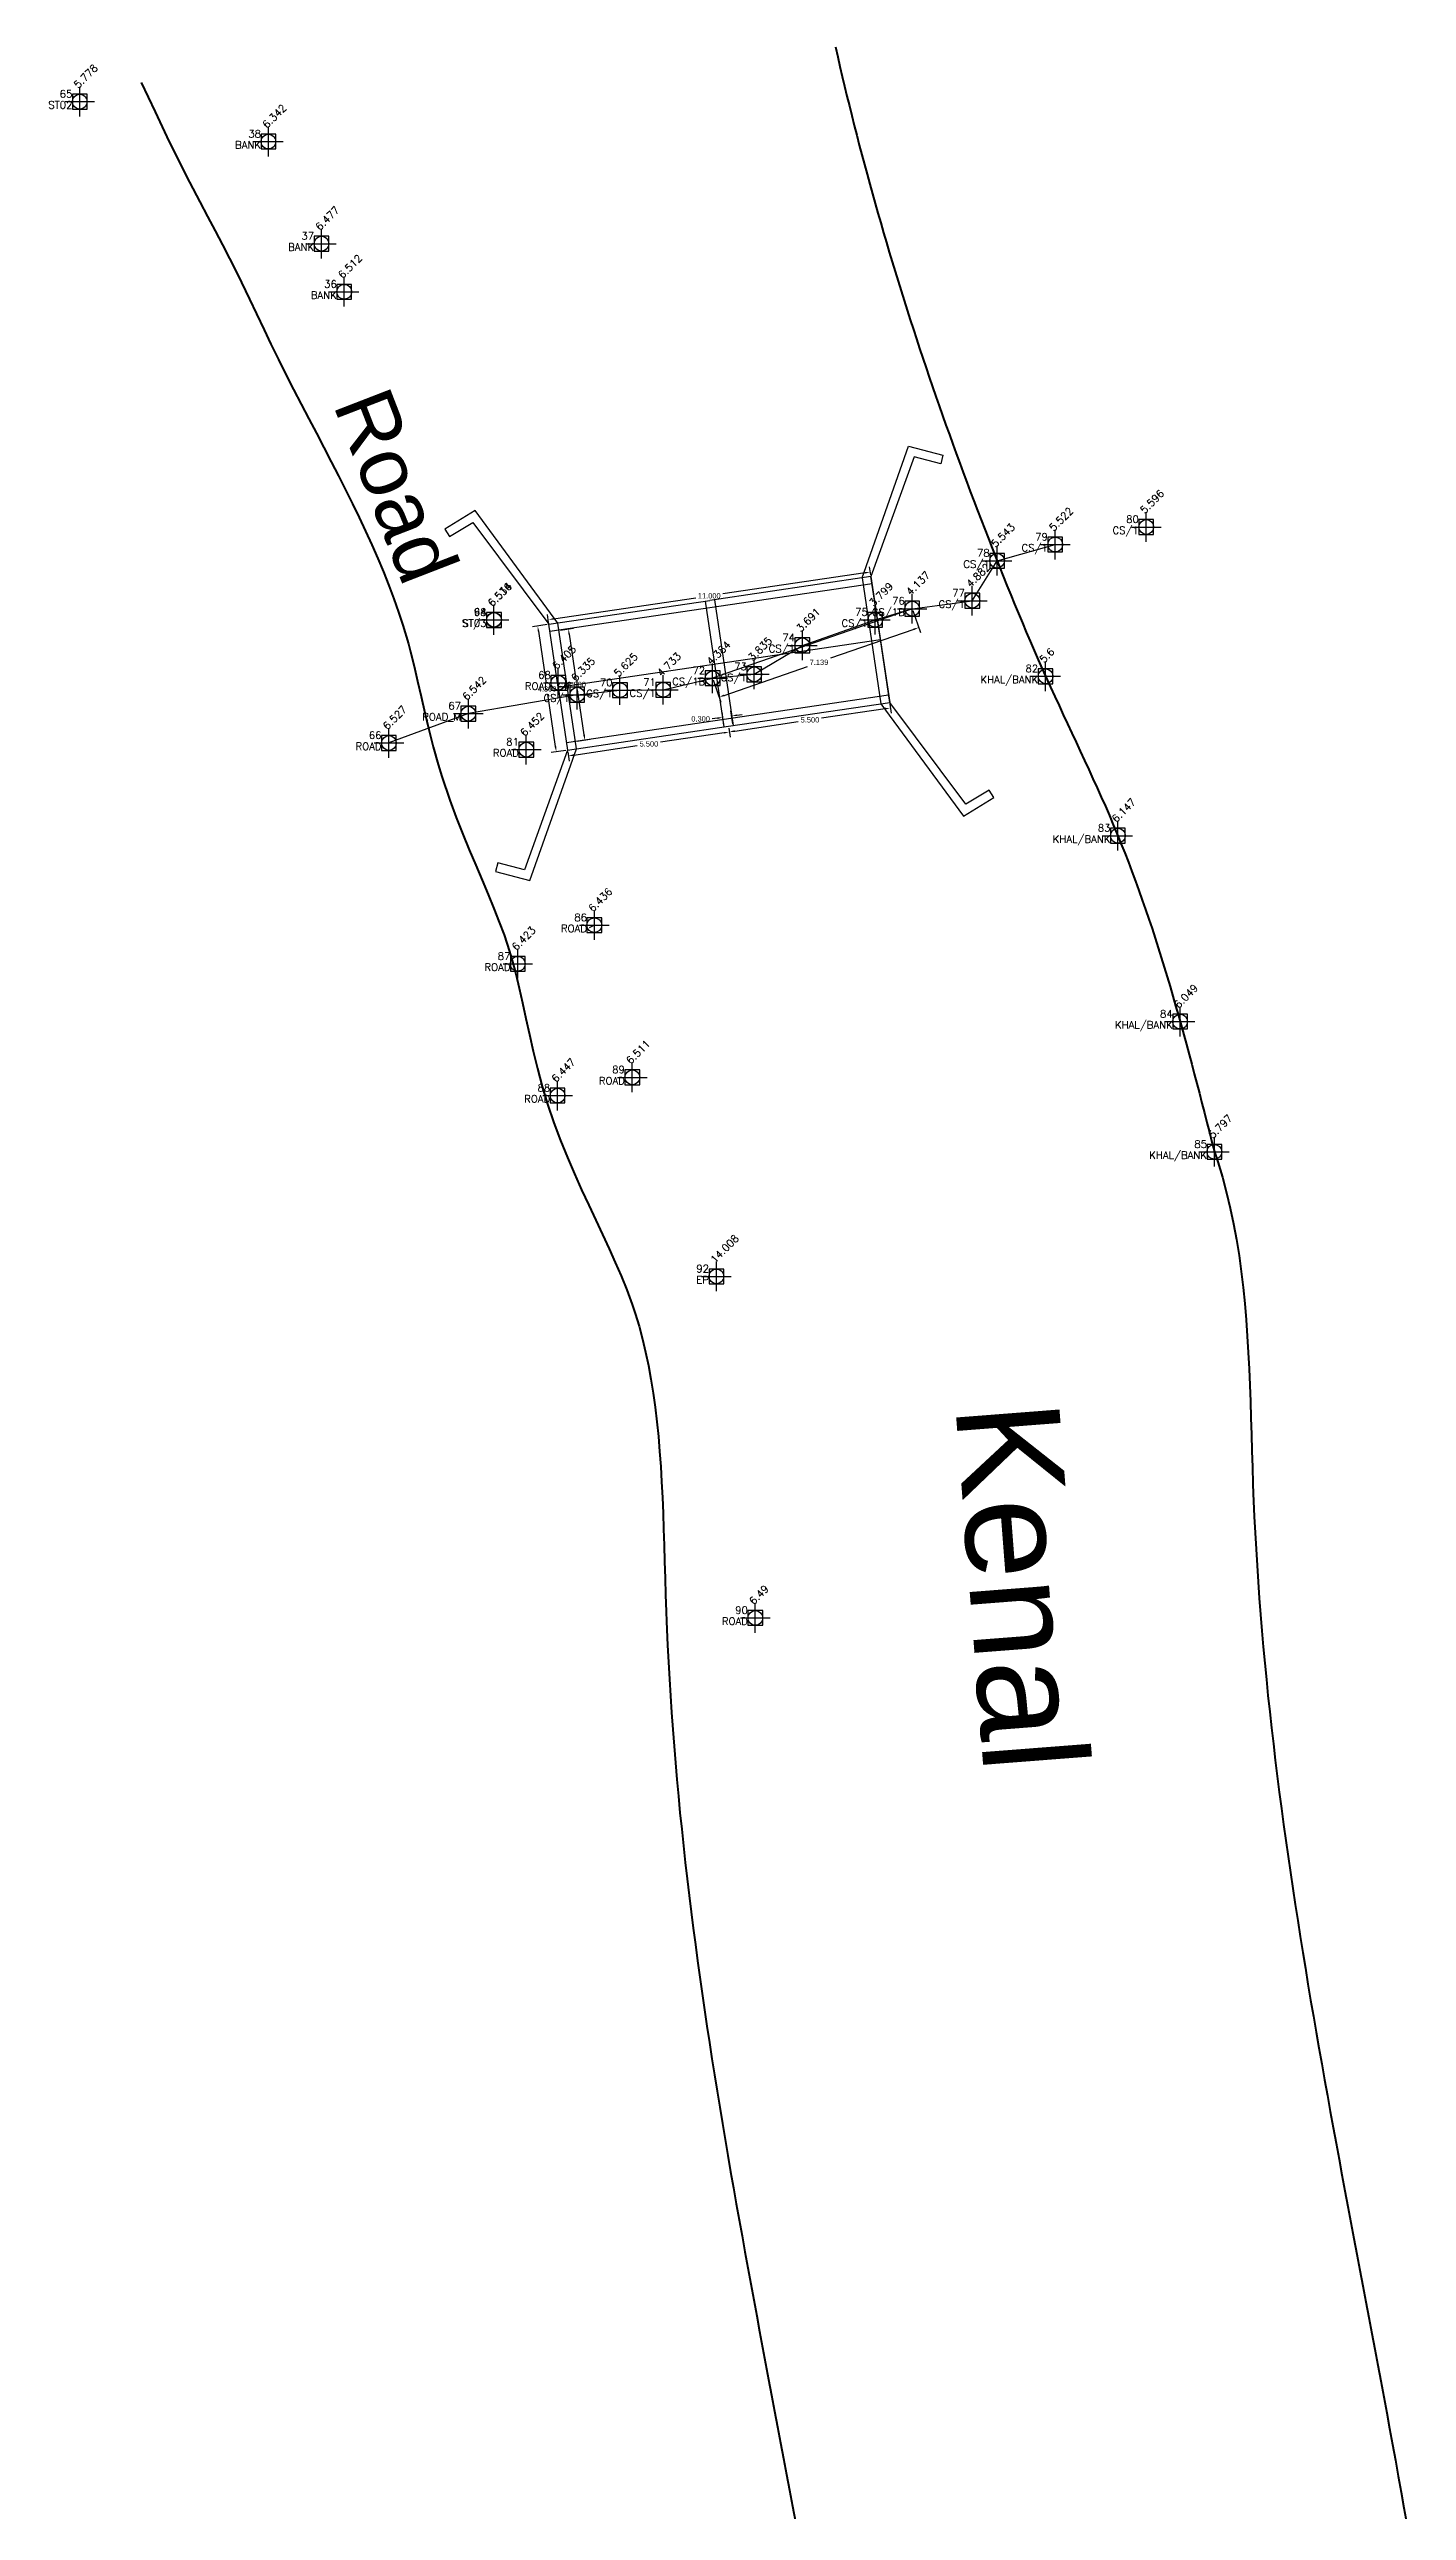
# Model space of a CAD drawing. Header units: millimetres. Extents: x 236733 to 237115, y 2579638 to 2580090.
# Drawn here: x 236914.2 to 236960, y 2579952.5 to 2580035.7 of the extents above; entities that cross this region are included whole.
import ezdxf
from ezdxf.enums import TextEntityAlignment as Align

# ---------------------------------------------------------------- set-up
doc = ezdxf.new("R2010")
doc.units = ezdxf.units.MM
doc.header["$MEASUREMENT"] = 0
doc.header["$PDMODE"] = 98
doc.header["$PDSIZE"] = 0.5
for name, color, linetype in [('Boundary', 6, 'Continuous'), ('Points', 7, 'Continuous'), ('Points-ELV', 6, 'Continuous'), ('Points-NUM', 4, 'Continuous'), ('Points-TXT', 3, 'Continuous'), ('Spot_Height', 7, 'Continuous'), ('Void', 2, 'Continuous')]:
    doc.layers.add(name, color=color, linetype=linetype)
doc.styles.add('romans', font='romans.shx')
doc.styles.get("Standard").update_dxf_attribs({"font": 'arial.ttf'})
doc.dimstyles.get("Standard").update_dxf_attribs({"dimtxt": 0.18, "dimasz": 0.18, "dimexe": 0.18, "dimexo": 0.0625, "dimgap": 0.09, "dimtad": 0, "dimtih": 1, "dimtoh": 1, "dimdec": 3, "dimzin": 0, "dimdsep": 46, "dimtxsty": 'Standard', "dimcen": 0.09, "dimadec": 0, "dimazin": 0, "dimtfac": 1, "dimtdec": 3, "dimtofl": 0, "dimtmove": 0, "dimatfit": 3, "dimfxl": 1, "dimtolj": 1, "dimtzin": 0, "dimarcsym": 0})

# ---------------------------------------------------------------- blocks, each defined once
blk = doc.blocks.new('POINTS')
at = {"layer": 'Points'}
blk.add_line((0, 0), (0, 0), dxfattribs=at)
blk.add_point((0, 0), dxfattribs=at)
at = {"layer": 'Points-ELV', "style": 'romans'}
blk.add_attdef('ELEV', text='', height=1, rotation=45, dxfattribs=at).set_placement((0, 0), align=Align.BOTTOM_LEFT)
at = {"layer": 'Points-NUM', "style": 'romans'}
blk.add_attdef('PTNUM', text='', height=1, dxfattribs=at).set_placement((0, 0), align=Align.BOTTOM_RIGHT)
at = {"layer": 'Points-TXT', "style": 'romans'}
blk.add_attdef('DESC', text='', height=1, dxfattribs=at).set_placement((0, 0), align=Align.BOTTOM_RIGHT)
blk = doc.blocks.new('*D3')
at = {"color": 0, "lineweight": -2, "transparency": 16777216}
for p, q in [((236931.456, 2580016.023), (236931.896, 2580016.089)), ((236931.745, 2580015.884), (236931.97, 2580014.365)), ((236932.25, 2580012.481), (236932.024, 2580014.001)), ((236932.014, 2580012.264), (236932.454, 2580012.33))]:
    blk.add_line(p, q, dxfattribs=at)
at = {"color": 0, "transparency": 16777216}
for points in [[(236931.774, 2580015.888), (236931.715, 2580015.88), (236931.718, 2580016.062)], [(236932.279, 2580012.486), (236932.22, 2580012.477), (236932.276, 2580012.303)]]:
    blk.add_solid(points, dxfattribs=at)
at = {"layer": 'Defpoints', "color": 0, "transparency": 16777216}
for p in [(236931.394, 2580016.014), (236931.718, 2580016.062), (236931.952, 2580012.255)]:
    blk.add_point(p, dxfattribs=at)
at = {"color": 0, "transparency": 16777216, "insert": (236931.997, 2580014.183), "char_height": 0.18, "attachment_point": 5}
blk.add_mtext('\\A1;3.800', dxfattribs=at)
blk = doc.blocks.new('*D4')
at = {"color": 0, "lineweight": -2, "transparency": 16777216}
for p, q in [((236930.999, 2580016.208), (236930.503, 2580016.134)), ((236930.708, 2580015.983), (236930.97, 2580014.216)), ((236931.286, 2580012.086), (236931.024, 2580013.852)), ((236931.631, 2580011.955), (236931.134, 2580011.881))]:
    blk.add_line(p, q, dxfattribs=at)
at = {"color": 0, "transparency": 16777216}
for points in [[(236930.737, 2580015.987), (236930.678, 2580015.978), (236930.681, 2580016.161)], [(236931.316, 2580012.09), (236931.256, 2580012.081), (236931.312, 2580011.907)]]:
    blk.add_solid(points, dxfattribs=at)
at = {"layer": 'Defpoints', "color": 0, "transparency": 16777216}
for p in [(236931.061, 2580016.217), (236931.312, 2580011.907), (236931.692, 2580011.964)]:
    blk.add_point(p, dxfattribs=at)
at = {"color": 0, "transparency": 16777216, "insert": (236930.997, 2580014.034), "char_height": 0.18, "attachment_point": 5}
blk.add_mtext('\\A1;4.300', dxfattribs=at)
blk = doc.blocks.new('*D5')
at = {"color": 0, "lineweight": -2, "transparency": 16777216}
for p, q in [((236941.741, 2580017.961), (236936.933, 2580017.248)), ((236941.933, 2580017.894), (236941.892, 2580018.166)), ((236931.216, 2580016.399), (236936.023, 2580017.113)), ((236931.052, 2580016.279), (236931.011, 2580016.551))]:
    blk.add_line(p, q, dxfattribs=at)
at = {"color": 0, "transparency": 16777216}
for points in [[(236941.736, 2580017.991), (236941.745, 2580017.932), (236941.919, 2580017.988)], [(236931.212, 2580016.429), (236931.22, 2580016.37), (236931.038, 2580016.373)]]:
    blk.add_solid(points, dxfattribs=at)
at = {"layer": 'Defpoints', "color": 0, "transparency": 16777216}
for p in [(236941.919, 2580017.988), (236941.942, 2580017.832), (236931.061, 2580016.217)]:
    blk.add_point(p, dxfattribs=at)
at = {"color": 0, "transparency": 16777216, "insert": (236936.478, 2580017.18), "char_height": 0.18, "attachment_point": 5}
blk.add_mtext('\\A1;11.000', dxfattribs=at)
blk = doc.blocks.new('*D6')
at = {"color": 0, "lineweight": -2, "transparency": 16777216}
for p, q in [((236937.142, 2580012.71), (236937.188, 2580012.401)), ((236931.701, 2580011.902), (236931.747, 2580011.593)), ((236931.899, 2580011.798), (236934.048, 2580012.117)), ((236936.983, 2580012.552), (236934.834, 2580012.234))]:
    blk.add_line(p, q, dxfattribs=at)
at = {"color": 0, "transparency": 16777216}
for points in [[(236931.895, 2580011.828), (236931.903, 2580011.768), (236931.721, 2580011.771)], [(236936.979, 2580012.582), (236936.988, 2580012.523), (236937.161, 2580012.579)]]:
    blk.add_solid(points, dxfattribs=at)
at = {"layer": 'Defpoints', "color": 0, "transparency": 16777216}
for p in [(236937.133, 2580012.771), (236931.692, 2580011.964), (236931.721, 2580011.771)]:
    blk.add_point(p, dxfattribs=at)
at = {"color": 0, "transparency": 16777216, "insert": (236934.441, 2580012.175), "char_height": 0.18, "attachment_point": 5}
blk.add_mtext('\\A1;5.500', dxfattribs=at)
blk = doc.blocks.new('*D7')
at = {"color": 0, "lineweight": -2, "transparency": 16777216}
for p, q in [((236942.582, 2580013.517), (236942.627, 2580013.214)), ((236937.142, 2580012.71), (236937.187, 2580012.406)), ((236937.339, 2580012.611), (236939.487, 2580012.93)), ((236942.423, 2580013.365), (236940.274, 2580013.046))]:
    blk.add_line(p, q, dxfattribs=at)
at = {"color": 0, "transparency": 16777216}
for points in [[(236937.334, 2580012.64), (236937.343, 2580012.581), (236937.161, 2580012.584)], [(236942.418, 2580013.395), (236942.427, 2580013.336), (236942.601, 2580013.392)]]:
    blk.add_solid(points, dxfattribs=at)
at = {"layer": 'Defpoints', "color": 0, "transparency": 16777216}
for p in [(236942.573, 2580013.579), (236937.133, 2580012.771), (236942.601, 2580013.392)]:
    blk.add_point(p, dxfattribs=at)
at = {"color": 0, "transparency": 16777216, "insert": (236939.881, 2580012.988), "char_height": 0.18, "attachment_point": 5}
blk.add_mtext('\\A1;5.500', dxfattribs=at)
blk = doc.blocks.new('*D8')
at = {"color": 0, "lineweight": -2, "transparency": 16777216}
for p, q in [((236936.758, 2580013.047), (236936.58, 2580013.02)), ((236936.975, 2580012.811), (236936.91, 2580013.251)), ((236937.272, 2580012.855), (236937.207, 2580013.295)), ((236937.411, 2580013.144), (236937.589, 2580013.17))]:
    blk.add_line(p, q, dxfattribs=at)
at = {"color": 0, "transparency": 16777216}
for points in [[(236936.754, 2580013.076), (236936.763, 2580013.017), (236936.936, 2580013.073)], [(236937.407, 2580013.173), (236937.415, 2580013.114), (236937.233, 2580013.117)]]:
    blk.add_solid(points, dxfattribs=at)
at = {"layer": 'Defpoints', "color": 0, "transparency": 16777216}
for p in [(236936.936, 2580013.073), (236936.984, 2580012.749), (236937.281, 2580012.793)]:
    blk.add_point(p, dxfattribs=at)
at = {"color": 0, "transparency": 16777216, "insert": (236936.187, 2580013.02), "char_height": 0.18, "attachment_point": 5}
blk.add_mtext('\\A1;0.300', dxfattribs=at)
blk = doc.blocks.new('*D14')
at = {"layer": 'Defpoints', "color": 0, "transparency": 16777216}
for p in [(236943.333, 2580016.745), (236936.592, 2580014.395), (236936.814, 2580013.758)]:
    blk.add_point(p, dxfattribs=at)
at = {"layer": 'Spot_Height', "color": 0, "lineweight": -2, "transparency": 16777216}
for p, q in [((236943.385, 2580016.048), (236940.578, 2580015.07)), ((236943.354, 2580016.686), (236943.614, 2580015.938)), ((236936.613, 2580014.336), (236936.873, 2580013.588)), ((236936.984, 2580013.817), (236939.792, 2580014.796))]:
    blk.add_line(p, q, dxfattribs=at)
at = {"layer": 'Spot_Height', "color": 0, "transparency": 16777216}
for points in [[(236943.375, 2580016.077), (236943.395, 2580016.02), (236943.555, 2580016.108)], [(236936.974, 2580013.845), (236936.994, 2580013.789), (236936.814, 2580013.758)]]:
    blk.add_solid(points, dxfattribs=at)
at = {"layer": 'Spot_Height', "color": 0, "transparency": 16777216, "insert": (236940.185, 2580014.933), "char_height": 0.18, "attachment_point": 5}
blk.add_mtext('\\A1;7.139', dxfattribs=at)

msp = doc.modelspace()

# ---------------------------------------------------------------- linework, layer by layer
at = {"layer": 'Boundary', "lineweight": 40}
for points in [[(236940.7424, 2580035.7385), (236940.8174, 2580035.4056), (236940.8937, 2580035.0728), (236940.9711, 2580034.7403), (236941.0498, 2580034.4081), (236941.1296, 2580034.076), (236941.2105, 2580033.7443), (236941.2927, 2580033.4128), (236941.3759, 2580033.0815), (236941.4604, 2580032.7505), (236941.5459, 2580032.4198), (236941.6325, 2580032.0893), (236941.7203, 2580031.7591), (236941.8092, 2580031.4292), (236941.8991, 2580031.0995), (236941.9902, 2580030.7701), (236942.0823, 2580030.441), (236942.1754, 2580030.1121), (236942.2696, 2580029.7836), (236942.3649, 2580029.4553), (236942.4612, 2580029.1273), (236942.5585, 2580028.7996), (236942.6568, 2580028.4721), (236942.7562, 2580028.145), (236942.8565, 2580027.8182), (236942.9578, 2580027.4916), (236943.0601, 2580027.1654), (236943.1633, 2580026.8395), (236943.2675, 2580026.5139), (236943.3727, 2580026.1885), (236943.4788, 2580025.8635), (236943.5858, 2580025.5388), (236943.6938, 2580025.2145), (236943.8026, 2580024.8904), (236943.9124, 2580024.5667), (236944.023, 2580024.2432), (236944.1346, 2580023.9202), (236944.247, 2580023.5974), (236944.3602, 2580023.275), (236944.4743, 2580022.9529), (236944.5893, 2580022.6311), (236944.7051, 2580022.3097), (236944.8217, 2580021.9886), (236944.9391, 2580021.6679), (236945.0574, 2580021.3475), (236945.1764, 2580021.0274), (236945.2962, 2580020.7077), (236945.4168, 2580020.3884), (236945.5382, 2580020.0694), (236945.6603, 2580019.7508), (236945.7832, 2580019.4325), (236945.9068, 2580019.1146), (236946.0312, 2580018.7971), (236946.201, 2580018.367), (236946.282, 2580018.1632), (236946.4086, 2580017.8468), (236946.5359, 2580017.5308), (236946.6641, 2580017.2152), (236946.7933, 2580016.9001), (236946.9235, 2580016.5854), (236947.0547, 2580016.2713), (236947.1871, 2580015.9576), (236947.3207, 2580015.6445), (236947.4556, 2580015.332), (236947.5918, 2580015.02), (236947.7294, 2580014.7086), (236947.84, 2580014.461), (236948.0089, 2580014.0876), (236948.1506, 2580013.7779), (236948.2933, 2580013.4687), (236948.4368, 2580013.1597), (236948.5807, 2580012.851), (236948.7249, 2580012.5424), (236948.8691, 2580012.2337), (236949.0131, 2580011.925), (236949.1566, 2580011.6161), (236949.2994, 2580011.3069), (236949.4413, 2580010.9973), (236949.5819, 2580010.6872), (236949.7212, 2580010.3765), (236949.8587, 2580010.0651), (236949.9943, 2580009.7529), (236950.1278, 2580009.4398), (236950.281, 2580009.072), (236950.3873, 2580008.8105), (236950.5132, 2580008.4943), (236950.6365, 2580008.177), (236950.7573, 2580007.8587), (236950.8758, 2580007.5395), (236950.9919, 2580007.2194), (236951.1058, 2580006.8984), (236951.2175, 2580006.5766), (236951.3272, 2580006.254), (236951.4349, 2580005.9307), (236951.5407, 2580005.6067), (236951.6446, 2580005.2821), (236951.7467, 2580004.9568), (236951.8472, 2580004.6311), (236951.946, 2580004.3048), (236952.0434, 2580003.9781), (236952.1393, 2580003.6509), (236952.2337, 2580003.3234), (236952.327, 2580002.9956), (236952.385, 2580002.789), (236952.5098, 2580002.339), (236952.5996, 2580002.0104), (236952.6884, 2580001.6816), (236952.7764, 2580001.3526), (236952.8635, 2580001.0234), (236952.95, 2580000.6941), (236953.0358, 2580000.3646), (236953.1212, 2580000.035), (236953.2061, 2579999.7053), (236953.2906, 2579999.3756), (236953.3749, 2579999.0457), (236953.459, 2579998.7159), (236953.543, 2579998.386), (236953.657, 2579998.0439), (236953.8137, 2579997.5268), (236953.9542, 2579997.0054), (236954.0795, 2579996.4798), (236954.1906, 2579995.9503), (236954.2884, 2579995.4172), (236954.374, 2579994.8808), (236954.4483, 2579994.3412), (236954.5124, 2579993.7988), (236954.5673, 2579993.2539), (236954.6139, 2579992.7067), (236954.6532, 2579992.1574), (236954.6862, 2579991.6064), (236954.714, 2579991.0539), (236954.7375, 2579990.5001), (236954.7576, 2579989.9454), (236954.7755, 2579989.3899), (236954.7921, 2579988.834), (236954.8084, 2579988.278), (236954.8253, 2579987.722), (236954.8439, 2579987.1664), (236954.856, 2579986.842), (236954.8897, 2579986.0571), (236954.9173, 2579985.5036), (236954.948, 2579984.9509), (236954.9818, 2579984.3989), (236955.0185, 2579983.8475), (236955.0581, 2579983.2969), (236955.1005, 2579982.7469), (236955.1457, 2579982.1976), (236955.1936, 2579981.649), (236955.2441, 2579981.1009), (236955.2971, 2579980.5535), (236955.3527, 2579980.0067), (236955.4107, 2579979.4604), (236955.471, 2579978.9148), (236955.5337, 2579978.3696), (236955.5986, 2579977.825), (236955.6656, 2579977.281), (236955.7347, 2579976.7374), (236955.8059, 2579976.1943), (236955.8791, 2579975.6517), (236955.9541, 2579975.1096), (236956.031, 2579974.5678), (236956.1096, 2579974.0265), (236956.19, 2579973.4857), (236956.272, 2579972.9452), (236956.3555, 2579972.4051), (236956.4406, 2579971.8653), (236956.5271, 2579971.3259), (236956.6149, 2579970.7869), (236956.7041, 2579970.2481), (236956.7945, 2579969.7097), (236956.8861, 2579969.1715), (236956.9788, 2579968.6336), (236957.0725, 2579968.096), (236957.1672, 2579967.5586), (236957.2629, 2579967.0214), (236957.3593, 2579966.4845), (236957.4565, 2579965.9477), (236957.5545, 2579965.4111), (236957.6531, 2579964.8747), (236957.7522, 2579964.3384), (236957.8519, 2579963.8022), (236957.952, 2579963.2662), (236958.0525, 2579962.7302), (236958.1534, 2579962.1944), (236958.2544, 2579961.6586), (236958.3557, 2579961.1229), (236958.457, 2579960.5871), (236958.5584, 2579960.0515), (236958.6598, 2579959.5158), (236958.7611, 2579958.9801), (236958.8623, 2579958.4444), (236958.9632, 2579957.9086), (236959.0638, 2579957.3728), (236959.1642, 2579956.8369), (236959.264, 2579956.301), (236959.3635, 2579955.7649), (236959.4623, 2579955.2287), (236959.5606, 2579954.6924), (236959.6581, 2579954.1559), (236959.755, 2579953.6193), (236959.851, 2579953.0824), (236959.9461, 2579952.5454), (236960.04, 2579952.01)], [(236917.2869, 2580034.5307), (236917.5201, 2580034.0378), (236917.7564, 2580033.5393), (236917.9955, 2580033.0375), (236918.2389, 2580032.5321), (236918.4875, 2580032.0235), (236918.7412, 2580031.5143), (236918.9184, 2580031.1653), (236919.2646, 2580030.4989), (236919.5261, 2580030.004), (236919.7822, 2580029.5212), (236920.032, 2580029.048), (236920.2738, 2580028.5834), (236920.507, 2580028.1245), (236920.6797, 2580027.7747), (236920.9517, 2580027.2039), (236921.1799, 2580026.7155), (236921.4373, 2580026.1684), (236921.6698, 2580025.6858), (236921.9237, 2580025.171), (236922.1799, 2580024.6617), (236922.437, 2580024.1581), (236922.6943, 2580023.6598), (236922.9508, 2580023.1665), (236923.2059, 2580022.6771), (236923.4576, 2580022.1936), (236923.7062, 2580021.7134), (236923.9504, 2580021.2369), (236924.1895, 2580020.7641), (236924.4226, 2580020.2945), (236924.649, 2580019.828), (236924.8678, 2580019.3643), (236925.0784, 2580018.9034), (236925.28, 2580018.4449), (236925.472, 2580017.9887), (236925.6537, 2580017.5346), (236925.8246, 2580017.0823), (236925.984, 2580016.6316), (236926.1293, 2580016.1888), (236926.3155, 2580015.5598), (236926.3898, 2580015.2831), (236926.5105, 2580014.7995), (236926.6279, 2580014.2984), (236926.7467, 2580013.7748), (236926.8709, 2580013.2284), (236927.0042, 2580012.662), (236927.1514, 2580012.0765), (236927.3152, 2580011.4824), (236927.4399, 2580011.069), (236927.7092, 2580010.2711), (236927.9283, 2580009.685), (236928.1497, 2580009.1278), (236928.3724, 2580008.5903), (236928.5927, 2580008.0709), (236928.8071, 2580007.5686), (236929.0125, 2580007.0824), (236929.2061, 2580006.6114), (236929.3853, 2580006.155), (236929.5457, 2580005.719), (236929.7334, 2580005.1523), (236929.8201, 2580004.858), (236929.9424, 2580004.4001), (236930.0581, 2580003.9236), (236930.1718, 2580003.4227), (236930.2867, 2580002.8986), (236930.4064, 2580002.3524), (236930.5351, 2580001.7854), (236930.6775, 2580001.199), (236930.8387, 2580000.5952), (236931.0191, 2579999.9923), (236931.2313, 2579999.3648), (236931.4544, 2579998.7698), (236931.6872, 2579998.1959), (236931.9261, 2579997.641), (236932.1677, 2579997.1038), (236932.4084, 2579996.5833), (236932.6452, 2579996.0784), (236932.8753, 2579995.5879), (236933.0958, 2579995.1115), (236933.3042, 2579994.6484), (236933.4983, 2579994.1984), (236933.6911, 2579993.7239), (236933.8748, 2579993.2267), (236933.9759, 2579992.9234), (236934.1072, 2579992.4902), (236934.2241, 2579992.0562), (236934.3298, 2579991.6129), (236934.4247, 2579991.1605), (236934.5094, 2579990.6991), (236934.5844, 2579990.2286), (236934.6505, 2579989.7494), (236934.7081, 2579989.2616), (236934.7581, 2579988.7655), (236934.801, 2579988.2613), (236934.8376, 2579987.7495), (236934.8687, 2579987.2303), (236934.8952, 2579986.7041), (236934.9178, 2579986.171), (236934.9374, 2579985.6316), (236934.955, 2579985.0859), (236934.9714, 2579984.5336), (236934.9877, 2579983.9774), (236935.0049, 2579983.415), (236935.0238, 2579982.8494), (236935.0364, 2579982.511), (236935.0709, 2579981.707), (236935.0995, 2579981.1346), (236935.1311, 2579980.5651), (236935.1659, 2579979.9967), (236935.2036, 2579979.4293), (236935.2444, 2579978.863), (236935.288, 2579978.2976), (236935.3344, 2579977.7333), (236935.3835, 2579977.1699), (236935.4354, 2579976.6076), (236935.4898, 2579976.0462), (236935.5467, 2579975.4857), (236935.6061, 2579974.9262), (236935.6679, 2579974.3676), (236935.732, 2579973.8099), (236935.7983, 2579973.2531), (236935.8668, 2579972.6972), (236935.9374, 2579972.1422), (236936.0101, 2579971.588), (236936.0847, 2579971.0346), (236936.1611, 2579970.4821), (236936.2394, 2579969.9304), (236936.3195, 2579969.3795), (236936.4012, 2579968.8293), (236936.4846, 2579968.2799), (236936.5694, 2579967.7313), (236936.6558, 2579967.1833), (236936.7435, 2579966.6361), (236936.8326, 2579966.0896), (236936.923, 2579965.5438), (236937.0145, 2579964.9987), (236937.1072, 2579964.4542), (236937.2009, 2579963.9103), (236937.2956, 2579963.3671), (236937.3912, 2579962.8244), (236937.4877, 2579962.2824), (236937.585, 2579961.7409), (236937.6829, 2579961.2), (236937.7816, 2579960.6596), (236937.8808, 2579960.1198), (236937.9802, 2579959.5819), (236938.0805, 2579959.0429), (236938.181, 2579958.5044), (236938.2819, 2579957.9663), (236938.3831, 2579957.4287), (236938.4844, 2579956.8915), (236938.5858, 2579956.3548), (236938.6873, 2579955.8184), (236938.7888, 2579955.2825), (236938.8901, 2579954.7469), (236938.9913, 2579954.2117), (236939.0923, 2579953.6768), (236939.1931, 2579953.1422), (236939.2934, 2579952.6079), (236939.3934, 2579952.074)]]:
    msp.add_lwpolyline(points, dxfattribs=at)
at = {"layer": 'Boundary'}
for points in [[(236915.2046, 2580033.898), (236915.205, 2580033.898), (236915.2144, 2580033.8862)], [(236929.2031, 2580016.3744), (236929.205, 2580016.372), (236929.2031, 2580016.3744)], [(236932.597, 2580006.048), (236932.4202, 2580005.9587)]]:
    msp.add_lwpolyline(points, dxfattribs=at)
at = {"layer": 'Points-TXT'}
for points in [[(236932.019, 2580013.839), (236933.461, 2580013.992), (236934.923, 2580014.004), (236936.592, 2580014.395), (236937.997, 2580014.528), (236939.624, 2580015.507), (236942.084, 2580016.371), (236943.333, 2580016.745), (236945.364, 2580017.015), (236946.201, 2580018.367), (236948.165, 2580018.914)], [(236932.019, 2580013.839), (236928.341, 2580013.199), (236925.657, 2580012.206)]]:
    msp.add_lwpolyline(points, dxfattribs=at)
at = {"layer": 'Spot_Height'}
msp.add_lwpolyline([(236943.333, 2580016.745), (236936.592, 2580014.395)], dxfattribs=at)
at = {"layer": 'Void'}
for p, q in [((236941.9418, 2580017.8323), (236942.5731, 2580013.5789)), ((236941.9785, 2580017.585), (236931.0977, 2580015.97)), ((236942.5364, 2580013.8262), (236931.6556, 2580012.2111))]:
    msp.add_line(p, q, dxfattribs=at)
at = {"layer": 'Void', "color": 2}
msp.add_line((236931.3767, 2580014.0906), (236942.2575, 2580015.7056), dxfattribs=at)
at = {"layer": 'Void'}
for points in [[(236941.645, 2580017.7882), (236943.2124, 2580022.2357), (236944.3728, 2580021.9355), (236944.2976, 2580021.645), (236943.4018, 2580021.8768), (236941.9418, 2580017.8323)], [(236931.6923, 2580011.9639), (236930.2323, 2580007.9193), (236929.3365, 2580008.1511), (236929.2613, 2580007.8607), (236930.4217, 2580007.5604), (236931.9891, 2580012.0079), (236931.3577, 2580016.2613), (236928.5661, 2580020.0618), (236927.543, 2580019.4374), (236927.6993, 2580019.1814), (236928.4892, 2580019.6634), (236931.061, 2580016.2173)], [(236942.2575, 2580015.7056), (236941.9418, 2580017.8323), (236936.5014, 2580017.0248)], [(236941.645, 2580017.7882), (236942.2764, 2580013.5348), (236945.068, 2580009.7344), (236946.0911, 2580010.3587), (236945.9348, 2580010.6148), (236945.145, 2580010.1328), (236942.5731, 2580013.5789)], [(236931.3767, 2580014.0906), (236931.061, 2580016.2173), (236936.5014, 2580017.0248)], [(236936.9843, 2580012.7493), (236936.353, 2580017.0028)], [(236936.6498, 2580017.0468), (236937.2811, 2580012.7934)], [(236931.3767, 2580014.0906), (236931.6923, 2580011.9639), (236937.1327, 2580012.7714), (236942.5731, 2580013.5789), (236942.2575, 2580015.7056)]]:
    msp.add_lwpolyline(points, dxfattribs=at)

# ---------------------------------------------------------------- block references
at = {"layer": 'Points', "linetype": 'Continuous'}
ref = msp.add_blockref('POINTS', (236915.215, 2580033.885, 5.778), dxfattribs=at)
ref.add_attrib('PTNUM', '65', dxfattribs={"layer": 'Points-NUM', "height": 0.25, "style": 'romans'}).set_placement((236914.965, 2580033.9475, 5.778), align=Align.BOTTOM_RIGHT)
ref.add_attrib('DESC', 'ST02', dxfattribs={"layer": 'Points-TXT', "height": 0.25, "style": 'romans'}).set_placement((236914.965, 2580033.5725, 5.778), align=Align.BOTTOM_RIGHT)
ref.add_attrib('ELEV', '5.778', dxfattribs={"layer": 'Points-ELV', "height": 0.25, "rotation": 45, "style": 'romans'}).set_placement((236915.215, 2580034.26, 5.778), align=Align.BOTTOM_LEFT)
ref = msp.add_blockref('POINTS', (236921.587, 2580032.536, 6.342), dxfattribs=at)
ref.add_attrib('PTNUM', '38', dxfattribs={"layer": 'Points-NUM', "height": 0.25, "style": 'romans'}).set_placement((236921.337, 2580032.5985, 6.342), align=Align.BOTTOM_RIGHT)
ref.add_attrib('DESC', 'BANK', dxfattribs={"layer": 'Points-TXT', "height": 0.25, "style": 'romans'}).set_placement((236921.337, 2580032.2235, 6.342), align=Align.BOTTOM_RIGHT)
ref.add_attrib('ELEV', '6.342', dxfattribs={"layer": 'Points-ELV', "height": 0.25, "rotation": 45, "style": 'romans'}).set_placement((236921.587, 2580032.911, 6.342), align=Align.BOTTOM_LEFT)
ref = msp.add_blockref('POINTS', (236923.379, 2580029.084, 6.477), dxfattribs=at)
ref.add_attrib('PTNUM', '37', dxfattribs={"layer": 'Points-NUM', "height": 0.25, "style": 'romans'}).set_placement((236923.129, 2580029.1465, 6.477), align=Align.BOTTOM_RIGHT)
ref.add_attrib('DESC', 'BANK', dxfattribs={"layer": 'Points-TXT', "height": 0.25, "style": 'romans'}).set_placement((236923.129, 2580028.7715, 6.477), align=Align.BOTTOM_RIGHT)
ref.add_attrib('ELEV', '6.477', dxfattribs={"layer": 'Points-ELV', "height": 0.25, "rotation": 45, "style": 'romans'}).set_placement((236923.379, 2580029.459, 6.477), align=Align.BOTTOM_LEFT)
ref = msp.add_blockref('POINTS', (236924.146, 2580027.458, 6.512), dxfattribs=at)
ref.add_attrib('PTNUM', '36', dxfattribs={"layer": 'Points-NUM', "height": 0.25, "style": 'romans'}).set_placement((236923.896, 2580027.5205, 6.512), align=Align.BOTTOM_RIGHT)
ref.add_attrib('DESC', 'BANK', dxfattribs={"layer": 'Points-TXT', "height": 0.25, "style": 'romans'}).set_placement((236923.896, 2580027.1455, 6.512), align=Align.BOTTOM_RIGHT)
ref.add_attrib('ELEV', '6.512', dxfattribs={"layer": 'Points-ELV', "height": 0.25, "rotation": 45, "style": 'romans'}).set_placement((236924.146, 2580027.833, 6.512), align=Align.BOTTOM_LEFT)
ref = msp.add_blockref('POINTS', (236948.165, 2580018.914, 5.522), dxfattribs=at)
ref.add_attrib('PTNUM', '79', dxfattribs={"layer": 'Points-NUM', "height": 0.25, "style": 'romans'}).set_placement((236947.915, 2580018.9765, 5.522), align=Align.BOTTOM_RIGHT)
ref.add_attrib('DESC', 'CS/1', dxfattribs={"layer": 'Points-TXT', "height": 0.25, "style": 'romans'}).set_placement((236947.915, 2580018.6015, 5.522), align=Align.BOTTOM_RIGHT)
ref.add_attrib('ELEV', '5.522', dxfattribs={"layer": 'Points-ELV', "height": 0.25, "rotation": 45, "style": 'romans'}).set_placement((236948.165, 2580019.289, 5.522), align=Align.BOTTOM_LEFT)
ref = msp.add_blockref('POINTS', (236951.24, 2580019.507, 5.596), dxfattribs=at)
ref.add_attrib('PTNUM', '80', dxfattribs={"layer": 'Points-NUM', "height": 0.25, "style": 'romans'}).set_placement((236950.99, 2580019.5695, 5.596), align=Align.BOTTOM_RIGHT)
ref.add_attrib('DESC', 'CS/1', dxfattribs={"layer": 'Points-TXT', "height": 0.25, "style": 'romans'}).set_placement((236950.99, 2580019.1945, 5.596), align=Align.BOTTOM_RIGHT)
ref.add_attrib('ELEV', '5.596', dxfattribs={"layer": 'Points-ELV', "height": 0.25, "rotation": 45, "style": 'romans'}).set_placement((236951.24, 2580019.882, 5.596), align=Align.BOTTOM_LEFT)
ref = msp.add_blockref('POINTS', (236946.201, 2580018.367, 5.543), dxfattribs=at)
ref.add_attrib('PTNUM', '78', dxfattribs={"layer": 'Points-NUM', "height": 0.25, "style": 'romans'}).set_placement((236945.951, 2580018.4295, 5.543), align=Align.BOTTOM_RIGHT)
ref.add_attrib('DESC', 'CS/1', dxfattribs={"layer": 'Points-TXT', "height": 0.25, "style": 'romans'}).set_placement((236945.951, 2580018.0545, 5.543), align=Align.BOTTOM_RIGHT)
ref.add_attrib('ELEV', '5.543', dxfattribs={"layer": 'Points-ELV', "height": 0.25, "rotation": 45, "style": 'romans'}).set_placement((236946.201, 2580018.742, 5.543), align=Align.BOTTOM_LEFT)
ref = msp.add_blockref('POINTS', (236929.206, 2580016.365, 6.536), dxfattribs=at)
ref.add_attrib('PTNUM', '98', dxfattribs={"layer": 'Points-NUM', "height": 0.25, "style": 'romans'}).set_placement((236928.956, 2580016.4275, 6.536), align=Align.BOTTOM_RIGHT)
ref.add_attrib('DESC', 'ST/3', dxfattribs={"layer": 'Points-TXT', "height": 0.25, "style": 'romans'}).set_placement((236928.956, 2580016.0525, 6.536), align=Align.BOTTOM_RIGHT)
ref.add_attrib('ELEV', '6.536', dxfattribs={"layer": 'Points-ELV', "height": 0.25, "rotation": 45, "style": 'romans'}).set_placement((236929.206, 2580016.74, 6.536), align=Align.BOTTOM_LEFT)
ref = msp.add_blockref('POINTS', (236929.205, 2580016.372, 6.514), dxfattribs=at)
ref.add_attrib('PTNUM', '64', dxfattribs={"layer": 'Points-NUM', "height": 0.25, "style": 'romans'}).set_placement((236928.955, 2580016.4345, 6.514), align=Align.BOTTOM_RIGHT)
ref.add_attrib('DESC', 'ST03', dxfattribs={"layer": 'Points-TXT', "height": 0.25, "style": 'romans'}).set_placement((236928.955, 2580016.0595, 6.514), align=Align.BOTTOM_RIGHT)
ref.add_attrib('ELEV', '6.514', dxfattribs={"layer": 'Points-ELV', "height": 0.25, "rotation": 45, "style": 'romans'}).set_placement((236929.205, 2580016.747, 6.514), align=Align.BOTTOM_LEFT)
ref = msp.add_blockref('POINTS', (236942.084, 2580016.371, 3.799), dxfattribs=at)
ref.add_attrib('PTNUM', '75', dxfattribs={"layer": 'Points-NUM', "height": 0.25, "style": 'romans'}).set_placement((236941.834, 2580016.4335, 3.799), align=Align.BOTTOM_RIGHT)
ref.add_attrib('DESC', 'CS/1', dxfattribs={"layer": 'Points-TXT', "height": 0.25, "style": 'romans'}).set_placement((236941.834, 2580016.0585, 3.799), align=Align.BOTTOM_RIGHT)
ref.add_attrib('ELEV', '3.799', dxfattribs={"layer": 'Points-ELV', "height": 0.25, "rotation": 45, "style": 'romans'}).set_placement((236942.084, 2580016.746, 3.799), align=Align.BOTTOM_LEFT)
ref = msp.add_blockref('POINTS', (236943.333, 2580016.745, 4.137), dxfattribs=at)
ref.add_attrib('PTNUM', '76', dxfattribs={"layer": 'Points-NUM', "height": 0.25, "style": 'romans'}).set_placement((236943.083, 2580016.8075, 4.137), align=Align.BOTTOM_RIGHT)
ref.add_attrib('DESC', 'CS/1B', dxfattribs={"layer": 'Points-TXT', "height": 0.25, "style": 'romans'}).set_placement((236943.083, 2580016.4325, 4.137), align=Align.BOTTOM_RIGHT)
ref.add_attrib('ELEV', '4.137', dxfattribs={"layer": 'Points-ELV', "height": 0.25, "rotation": 45, "style": 'romans'}).set_placement((236943.333, 2580017.12, 4.137), align=Align.BOTTOM_LEFT)
ref = msp.add_blockref('POINTS', (236945.364, 2580017.015, 4.882), dxfattribs=at)
ref.add_attrib('PTNUM', '77', dxfattribs={"layer": 'Points-NUM', "height": 0.25, "style": 'romans'}).set_placement((236945.114, 2580017.0775, 4.882), align=Align.BOTTOM_RIGHT)
ref.add_attrib('DESC', 'CS/1', dxfattribs={"layer": 'Points-TXT', "height": 0.25, "style": 'romans'}).set_placement((236945.114, 2580016.7025, 4.882), align=Align.BOTTOM_RIGHT)
ref.add_attrib('ELEV', '4.882', dxfattribs={"layer": 'Points-ELV', "height": 0.25, "rotation": 45, "style": 'romans'}).set_placement((236945.364, 2580017.39, 4.882), align=Align.BOTTOM_LEFT)
ref = msp.add_blockref('POINTS', (236939.624, 2580015.507, 3.691), dxfattribs=at)
ref.add_attrib('PTNUM', '74', dxfattribs={"layer": 'Points-NUM', "height": 0.25, "style": 'romans'}).set_placement((236939.374, 2580015.5695, 3.691), align=Align.BOTTOM_RIGHT)
ref.add_attrib('DESC', 'CS/1', dxfattribs={"layer": 'Points-TXT', "height": 0.25, "style": 'romans'}).set_placement((236939.374, 2580015.1945, 3.691), align=Align.BOTTOM_RIGHT)
ref.add_attrib('ELEV', '3.691', dxfattribs={"layer": 'Points-ELV', "height": 0.25, "rotation": 45, "style": 'romans'}).set_placement((236939.624, 2580015.882, 3.691), align=Align.BOTTOM_LEFT)
ref = msp.add_blockref('POINTS', (236931.378, 2580014.242, 6.405), dxfattribs=at)
ref.add_attrib('PTNUM', '68', dxfattribs={"layer": 'Points-NUM', "height": 0.25, "style": 'romans'}).set_placement((236931.128, 2580014.3045, 6.405), align=Align.BOTTOM_RIGHT)
ref.add_attrib('DESC', 'ROAD', dxfattribs={"layer": 'Points-TXT', "height": 0.25, "style": 'romans'}).set_placement((236931.128, 2580013.9295, 6.405), align=Align.BOTTOM_RIGHT)
ref.add_attrib('ELEV', '6.405', dxfattribs={"layer": 'Points-ELV', "height": 0.25, "rotation": 45, "style": 'romans'}).set_placement((236931.378, 2580014.617, 6.405), align=Align.BOTTOM_LEFT)
ref = msp.add_blockref('POINTS', (236933.461, 2580013.992, 5.625), dxfattribs=at)
ref.add_attrib('PTNUM', '70', dxfattribs={"layer": 'Points-NUM', "height": 0.25, "style": 'romans'}).set_placement((236933.211, 2580014.0545, 5.625), align=Align.BOTTOM_RIGHT)
ref.add_attrib('DESC', 'CS/1', dxfattribs={"layer": 'Points-TXT', "height": 0.25, "style": 'romans'}).set_placement((236933.211, 2580013.6795, 5.625), align=Align.BOTTOM_RIGHT)
ref.add_attrib('ELEV', '5.625', dxfattribs={"layer": 'Points-ELV', "height": 0.25, "rotation": 45, "style": 'romans'}).set_placement((236933.461, 2580014.367, 5.625), align=Align.BOTTOM_LEFT)
ref = msp.add_blockref('POINTS', (236934.923, 2580014.004, 4.733), dxfattribs=at)
ref.add_attrib('PTNUM', '71', dxfattribs={"layer": 'Points-NUM', "height": 0.25, "style": 'romans'}).set_placement((236934.673, 2580014.0665, 4.733), align=Align.BOTTOM_RIGHT)
ref.add_attrib('DESC', 'CS/1', dxfattribs={"layer": 'Points-TXT', "height": 0.25, "style": 'romans'}).set_placement((236934.673, 2580013.6915, 4.733), align=Align.BOTTOM_RIGHT)
ref.add_attrib('ELEV', '4.733', dxfattribs={"layer": 'Points-ELV', "height": 0.25, "rotation": 45, "style": 'romans'}).set_placement((236934.923, 2580014.379, 4.733), align=Align.BOTTOM_LEFT)
ref = msp.add_blockref('POINTS', (236936.592, 2580014.395, 4.384), dxfattribs=at)
ref.add_attrib('PTNUM', '72', dxfattribs={"layer": 'Points-NUM', "height": 0.25, "style": 'romans'}).set_placement((236936.342, 2580014.4575, 4.384), align=Align.BOTTOM_RIGHT)
ref.add_attrib('DESC', 'CS/1B', dxfattribs={"layer": 'Points-TXT', "height": 0.25, "style": 'romans'}).set_placement((236936.342, 2580014.0825, 4.384), align=Align.BOTTOM_RIGHT)
ref.add_attrib('ELEV', '4.384', dxfattribs={"layer": 'Points-ELV', "height": 0.25, "rotation": 45, "style": 'romans'}).set_placement((236936.592, 2580014.77, 4.384), align=Align.BOTTOM_LEFT)
ref = msp.add_blockref('POINTS', (236937.997, 2580014.528, 3.835), dxfattribs=at)
ref.add_attrib('PTNUM', '73', dxfattribs={"layer": 'Points-NUM', "height": 0.25, "style": 'romans'}).set_placement((236937.747, 2580014.5905, 3.835), align=Align.BOTTOM_RIGHT)
ref.add_attrib('DESC', 'CS/1', dxfattribs={"layer": 'Points-TXT', "height": 0.25, "style": 'romans'}).set_placement((236937.747, 2580014.2155, 3.835), align=Align.BOTTOM_RIGHT)
ref.add_attrib('ELEV', '3.835', dxfattribs={"layer": 'Points-ELV', "height": 0.25, "rotation": 45, "style": 'romans'}).set_placement((236937.997, 2580014.903, 3.835), align=Align.BOTTOM_LEFT)
ref = msp.add_blockref('POINTS', (236947.84, 2580014.461, 5.6), dxfattribs=at)
ref.add_attrib('PTNUM', '82', dxfattribs={"layer": 'Points-NUM', "height": 0.25, "style": 'romans'}).set_placement((236947.59, 2580014.5235, 5.6), align=Align.BOTTOM_RIGHT)
ref.add_attrib('DESC', 'KHAL/BANK', dxfattribs={"layer": 'Points-TXT', "height": 0.25, "style": 'romans'}).set_placement((236947.59, 2580014.1485, 5.6), align=Align.BOTTOM_RIGHT)
ref.add_attrib('ELEV', '5.6', dxfattribs={"layer": 'Points-ELV', "height": 0.25, "rotation": 45, "style": 'romans'}).set_placement((236947.84, 2580014.836, 5.6), align=Align.BOTTOM_LEFT)
ref = msp.add_blockref('POINTS', (236928.341, 2580013.199, 6.542), dxfattribs=at)
ref.add_attrib('PTNUM', '67', dxfattribs={"layer": 'Points-NUM', "height": 0.25, "style": 'romans'}).set_placement((236928.091, 2580013.2615, 6.542), align=Align.BOTTOM_RIGHT)
ref.add_attrib('DESC', 'ROAD_M', dxfattribs={"layer": 'Points-TXT', "height": 0.25, "style": 'romans'}).set_placement((236928.091, 2580012.8865, 6.542), align=Align.BOTTOM_RIGHT)
ref.add_attrib('ELEV', '6.542', dxfattribs={"layer": 'Points-ELV', "height": 0.25, "rotation": 45, "style": 'romans'}).set_placement((236928.341, 2580013.574, 6.542), align=Align.BOTTOM_LEFT)
ref = msp.add_blockref('POINTS', (236932.019, 2580013.839, 6.335), dxfattribs=at)
ref.add_attrib('PTNUM', '69', dxfattribs={"layer": 'Points-NUM', "height": 0.25, "style": 'romans'}).set_placement((236931.769, 2580013.9015, 6.335), align=Align.BOTTOM_RIGHT)
ref.add_attrib('DESC', 'CS/1', dxfattribs={"layer": 'Points-TXT', "height": 0.25, "style": 'romans'}).set_placement((236931.769, 2580013.5265, 6.335), align=Align.BOTTOM_RIGHT)
ref.add_attrib('ELEV', '6.335', dxfattribs={"layer": 'Points-ELV', "height": 0.25, "rotation": 45, "style": 'romans'}).set_placement((236932.019, 2580014.214, 6.335), align=Align.BOTTOM_LEFT)
ref = msp.add_blockref('POINTS', (236925.657, 2580012.206, 6.527), dxfattribs=at)
ref.add_attrib('PTNUM', '66', dxfattribs={"layer": 'Points-NUM', "height": 0.25, "style": 'romans'}).set_placement((236925.407, 2580012.2685, 6.527), align=Align.BOTTOM_RIGHT)
ref.add_attrib('DESC', 'ROAD', dxfattribs={"layer": 'Points-TXT', "height": 0.25, "style": 'romans'}).set_placement((236925.407, 2580011.8935, 6.527), align=Align.BOTTOM_RIGHT)
ref.add_attrib('ELEV', '6.527', dxfattribs={"layer": 'Points-ELV', "height": 0.25, "rotation": 45, "style": 'romans'}).set_placement((236925.657, 2580012.581, 6.527), align=Align.BOTTOM_LEFT)
ref = msp.add_blockref('POINTS', (236930.298, 2580011.982, 6.452), dxfattribs=at)
ref.add_attrib('PTNUM', '81', dxfattribs={"layer": 'Points-NUM', "height": 0.25, "style": 'romans'}).set_placement((236930.048, 2580012.0445, 6.452), align=Align.BOTTOM_RIGHT)
ref.add_attrib('DESC', 'ROAD', dxfattribs={"layer": 'Points-TXT', "height": 0.25, "style": 'romans'}).set_placement((236930.048, 2580011.6695, 6.452), align=Align.BOTTOM_RIGHT)
ref.add_attrib('ELEV', '6.452', dxfattribs={"layer": 'Points-ELV', "height": 0.25, "rotation": 45, "style": 'romans'}).set_placement((236930.298, 2580012.357, 6.452), align=Align.BOTTOM_LEFT)
ref = msp.add_blockref('POINTS', (236950.281, 2580009.072, 6.147), dxfattribs=at)
ref.add_attrib('PTNUM', '83', dxfattribs={"layer": 'Points-NUM', "height": 0.25, "style": 'romans'}).set_placement((236950.031, 2580009.1345, 6.147), align=Align.BOTTOM_RIGHT)
ref.add_attrib('DESC', 'KHAL/BANK', dxfattribs={"layer": 'Points-TXT', "height": 0.25, "style": 'romans'}).set_placement((236950.031, 2580008.7595, 6.147), align=Align.BOTTOM_RIGHT)
ref.add_attrib('ELEV', '6.147', dxfattribs={"layer": 'Points-ELV', "height": 0.25, "rotation": 45, "style": 'romans'}).set_placement((236950.281, 2580009.447, 6.147), align=Align.BOTTOM_LEFT)
ref = msp.add_blockref('POINTS', (236932.597, 2580006.048, 6.436), dxfattribs=at)
ref.add_attrib('PTNUM', '86', dxfattribs={"layer": 'Points-NUM', "height": 0.25, "style": 'romans'}).set_placement((236932.347, 2580006.1105, 6.436), align=Align.BOTTOM_RIGHT)
ref.add_attrib('DESC', 'ROAD', dxfattribs={"layer": 'Points-TXT', "height": 0.25, "style": 'romans'}).set_placement((236932.347, 2580005.7355, 6.436), align=Align.BOTTOM_RIGHT)
ref.add_attrib('ELEV', '6.436', dxfattribs={"layer": 'Points-ELV', "height": 0.25, "rotation": 45, "style": 'romans'}).set_placement((236932.597, 2580006.423, 6.436), align=Align.BOTTOM_LEFT)
ref = msp.add_blockref('POINTS', (236930.011, 2580004.742, 6.423), dxfattribs=at)
ref.add_attrib('PTNUM', '87', dxfattribs={"layer": 'Points-NUM', "height": 0.25, "style": 'romans'}).set_placement((236929.761, 2580004.8045, 6.423), align=Align.BOTTOM_RIGHT)
ref.add_attrib('DESC', 'ROAD', dxfattribs={"layer": 'Points-TXT', "height": 0.25, "style": 'romans'}).set_placement((236929.761, 2580004.4295, 6.423), align=Align.BOTTOM_RIGHT)
ref.add_attrib('ELEV', '6.423', dxfattribs={"layer": 'Points-ELV', "height": 0.25, "rotation": 45, "style": 'romans'}).set_placement((236930.011, 2580005.117, 6.423), align=Align.BOTTOM_LEFT)
ref = msp.add_blockref('POINTS', (236952.385, 2580002.789, 6.049), dxfattribs=at)
ref.add_attrib('PTNUM', '84', dxfattribs={"layer": 'Points-NUM', "height": 0.25, "style": 'romans'}).set_placement((236952.135, 2580002.8515, 6.049), align=Align.BOTTOM_RIGHT)
ref.add_attrib('DESC', 'KHAL/BANK', dxfattribs={"layer": 'Points-TXT', "height": 0.25, "style": 'romans'}).set_placement((236952.135, 2580002.4765, 6.049), align=Align.BOTTOM_RIGHT)
ref.add_attrib('ELEV', '6.049', dxfattribs={"layer": 'Points-ELV', "height": 0.25, "rotation": 45, "style": 'romans'}).set_placement((236952.385, 2580003.164, 6.049), align=Align.BOTTOM_LEFT)
ref = msp.add_blockref('POINTS', (236933.878, 2580000.903, 6.511), dxfattribs=at)
ref.add_attrib('PTNUM', '89', dxfattribs={"layer": 'Points-NUM', "height": 0.25, "style": 'romans'}).set_placement((236933.628, 2580000.9655, 6.511), align=Align.BOTTOM_RIGHT)
ref.add_attrib('DESC', 'ROAD', dxfattribs={"layer": 'Points-TXT', "height": 0.25, "style": 'romans'}).set_placement((236933.628, 2580000.5905, 6.511), align=Align.BOTTOM_RIGHT)
ref.add_attrib('ELEV', '6.511', dxfattribs={"layer": 'Points-ELV', "height": 0.25, "rotation": 45, "style": 'romans'}).set_placement((236933.878, 2580001.278, 6.511), align=Align.BOTTOM_LEFT)
ref = msp.add_blockref('POINTS', (236931.354, 2580000.287, 6.447), dxfattribs=at)
ref.add_attrib('PTNUM', '88', dxfattribs={"layer": 'Points-NUM', "height": 0.25, "style": 'romans'}).set_placement((236931.104, 2580000.3495, 6.447), align=Align.BOTTOM_RIGHT)
ref.add_attrib('DESC', 'ROAD', dxfattribs={"layer": 'Points-TXT', "height": 0.25, "style": 'romans'}).set_placement((236931.104, 2579999.9745, 6.447), align=Align.BOTTOM_RIGHT)
ref.add_attrib('ELEV', '6.447', dxfattribs={"layer": 'Points-ELV', "height": 0.25, "rotation": 45, "style": 'romans'}).set_placement((236931.354, 2580000.662, 6.447), align=Align.BOTTOM_LEFT)
ref = msp.add_blockref('POINTS', (236953.543, 2579998.386, 5.797), dxfattribs=at)
ref.add_attrib('PTNUM', '85', dxfattribs={"layer": 'Points-NUM', "height": 0.25, "style": 'romans'}).set_placement((236953.293, 2579998.4485, 5.797), align=Align.BOTTOM_RIGHT)
ref.add_attrib('DESC', 'KHAL/BANK', dxfattribs={"layer": 'Points-TXT', "height": 0.25, "style": 'romans'}).set_placement((236953.293, 2579998.0735, 5.797), align=Align.BOTTOM_RIGHT)
ref.add_attrib('ELEV', '5.797', dxfattribs={"layer": 'Points-ELV', "height": 0.25, "rotation": 45, "style": 'romans'}).set_placement((236953.543, 2579998.761, 5.797), align=Align.BOTTOM_LEFT)
ref = msp.add_blockref('POINTS', (236936.721, 2579994.175, 14.008), dxfattribs=at)
ref.add_attrib('PTNUM', '92', dxfattribs={"layer": 'Points-NUM', "height": 0.25, "style": 'romans'}).set_placement((236936.471, 2579994.2375, 14.008), align=Align.BOTTOM_RIGHT)
ref.add_attrib('DESC', 'EP', dxfattribs={"layer": 'Points-TXT', "height": 0.25, "style": 'romans'}).set_placement((236936.471, 2579993.8625, 14.008), align=Align.BOTTOM_RIGHT)
ref.add_attrib('ELEV', '14.008', dxfattribs={"layer": 'Points-ELV', "height": 0.25, "rotation": 45, "style": 'romans'}).set_placement((236936.721, 2579994.55, 14.008), align=Align.BOTTOM_LEFT)
ref = msp.add_blockref('POINTS', (236938.034, 2579982.631, 6.49), dxfattribs=at)
ref.add_attrib('PTNUM', '90', dxfattribs={"layer": 'Points-NUM', "height": 0.25, "style": 'romans'}).set_placement((236937.784, 2579982.6935, 6.49), align=Align.BOTTOM_RIGHT)
ref.add_attrib('DESC', 'ROAD', dxfattribs={"layer": 'Points-TXT', "height": 0.25, "style": 'romans'}).set_placement((236937.784, 2579982.3185, 6.49), align=Align.BOTTOM_RIGHT)
ref.add_attrib('ELEV', '6.49', dxfattribs={"layer": 'Points-ELV', "height": 0.25, "rotation": 45, "style": 'romans'}).set_placement((236938.034, 2579983.006, 6.49), align=Align.BOTTOM_LEFT)

# ---------------------------------------------------------------- texts
at = {"layer": 'Spot_Height', "attachment_point": 1}
for s, insert, char_height, rotation in [('Road', (236925.6212, 2580024.3761), 2, 291.172184), ('Kenal ', (236948.2786, 2579990.0762), 3.5, 274.428731)]:
    msp.add_mtext_dynamic_manual_height_columns(s, width=9.699371, gutter_width=1, heights=[0], dxfattribs=dict(at, insert=insert, char_height=char_height, rotation=rotation))

# ---------------------------------------------------------------- dimensions: what is measured, and where the dimension line sits
for p1, p2, distance, picture, middle in [((236931.061, 2580016.2173), (236941.9418, 2580017.8323), 0.1572, '*D5', (236936.4783, 2580017.1803)), ((236931.061, 2580016.2173), (236931.6923, 2580011.9639), -0.3841, '*D4', (236930.9968, 2580014.0342)), ((236931.9524, 2580012.2552), (236931.3944, 2580016.014), -0.3274, '*D3', (236931.9973, 2580014.1827)), ((236937.1327, 2580012.7714), (236942.5731, 2580013.5789), -0.1892, '*D7', (236939.8807, 2580012.988)), ((236937.1327, 2580012.7714), (236931.6923, 2580011.9639), 0.1946, '*D6', (236934.4411, 2580012.1752)), ((236937.2811, 2580012.7934), (236936.9843, 2580012.7493), -0.3274, '*D8', (236936.1868, 2580013.0203))]:
    dim = msp.add_aligned_dim(p1=p1, p2=p2, distance=distance, dimstyle='Standard')
    dim.commit()
    dim.dimension.update_dxf_attribs({"geometry": picture, "text_midpoint": middle})
at = {"layer": 'Spot_Height'}
dim = msp.add_aligned_dim(p1=(236943.333, 2580016.745), p2=(236936.592, 2580014.395), distance=0.675, dimstyle='Standard', dxfattribs=at)
dim.commit()
dim.dimension.update_dxf_attribs({"geometry": '*D14', "text_midpoint": (236940.1847, 2580014.9326)})

doc.saveas('drawing.dxf')
